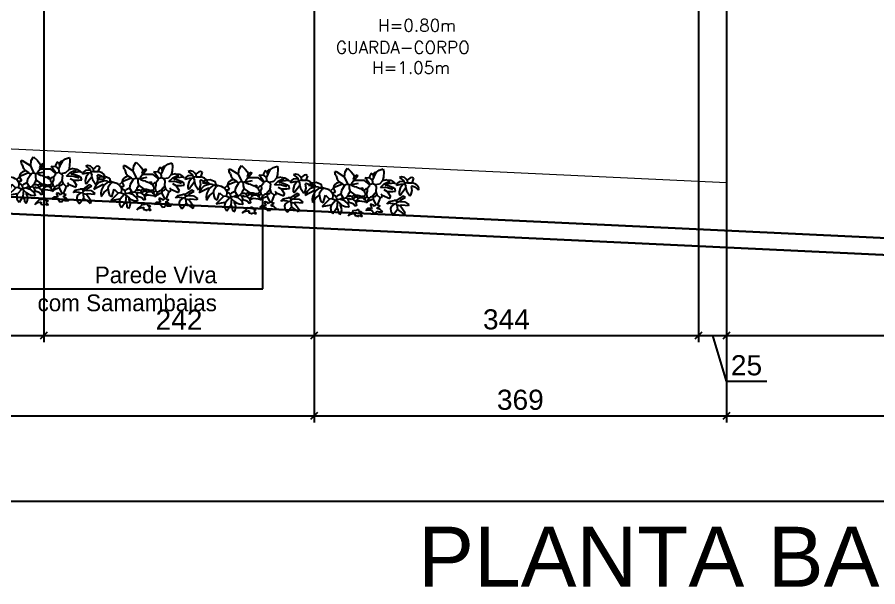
# Model space of a CAD drawing. Extents: x -165 to 197, y 154 to 653.
# Drawn here: x 125.63 to 133.33, y 470.36 to 475.46 of the extents above; entities that cross this region are included whole.
import ezdxf

# ---------------------------------------------------------------- set-up
doc = ezdxf.new("R2010")
doc.units = 0
doc.header["$MEASUREMENT"] = 0
doc.header["$PDMODE"] = 3
doc.header["$PDSIZE"] = 0.1
doc.layers.get('0').update_dxf_attribs({"linetype": 'CONTINUOUS'})
doc.layers.get('DEFPOINTS').update_dxf_attribs({"linetype": 'CONTINUOUS'})
doc.layers.add('AIT-ESQUADRIA 34', color=252, linetype='CONTINUOUS', lineweight=15)
doc.layers.add('AIT-PAREDE', color=4, linetype='CONTINUOUS', lineweight=30)
for name, color, linetype in [('AIT-VEGETAÇÃO 25', 92, 'CONTINUOUS'), ('COTA', 1, 'CONTINUOUS'), ('TEXTO', 190, 'CONTINUOUS'), ('TXT-LAYOUT', 192, 'CONTINUOUS')]:
    doc.layers.add(name, color=color, linetype=linetype)
doc.styles.add('ARIAL', font='ARIAL.TTF', dxfattribs={"height": 0.18})
doc.styles.add('PLANTA', font='stylu.ttf', dxfattribs={"height": 0.22})
doc.styles.add('SIMPLEX', font='simplex.shx')
doc.dimstyles.new('Copy of ISO-25', dxfattribs={"dimtxt": 0.18, "dimasz": 0.06, "dimexe": 0.06, "dimexo": 0.06, "dimgap": 0.05, "dimtad": 1, "dimdec": 0, "dimlfac": 100, "dimdsep": 46, "dimtxsty": 'ARIAL', "dimblk1": 'OBLIQUE', "dimblk2": 'OBLIQUE', "dimsah": 1, "dimcen": 2.5, "dimdle": 0.06, "dimclrd": 256, "dimclre": 256, "dimclrt": 256, "dimadec": 0, "dimazin": 0, "dimtfac": 1, "dimtdec": 0, "dimtmove": 1, "dimatfit": 3, "dimldrblk": 'OBLIQUE', "dimfxl": 0, "dimtolj": 1, "dimtzin": 0, "dimlwd": -1, "dimlwe": -1, "dimarcsym": 0})

# ---------------------------------------------------------------- blocks, each defined once
blk = doc.blocks.new('BUSCH1')
for p, q in [((-6.87, 7.43), (-6.56, 7.43)), ((-6.85, 7.18), (-6.87, 7.43)), ((-6.78, 6.73), (-6.85, 7.18)), ((-6.56, 6.36), (-6.78, 6.73)), ((-6.56, 7.43), (-4.64, 6.2)), ((-4.49, 6.13), (-4.38, 7.36)), ((-4.38, 7.36), (-3.78, 8.29)), ((-3.78, 8.29), (-2.83, 7.4)), ((-2.83, 7.4), (-2.4, 6.84)), ((-2.4, 6.84), (-2.1, 6.2)), ((-2.1, 6.2), (-1.41, 6.66)), ((-1.18, 6.43), (-2.1, 5.28)), ((-1.41, 6.66), (-1.18, 6.43)), ((2.05, 7.05), (1.66, 6.2)), ((2.51, 6.74), (2.05, 7.05)), ((2.51, 6.74), (3.12, 7.28)), ((2.51, 6.74), (2.58, 6.2)), ((2.74, 6.05), (3.42, 7.29)), ((3.12, 7.28), (3.43, 7.28)), ((3.42, 7.29), (4.09, 7.8)), ((4.09, 7.8), (5.08, 8.14)), ((5.08, 8.14), (5.19, 7.4)), ((5.19, 7.4), (5.11, 6.07)), ((-12.83, 4.56), (-13.44, 4.03)), ((-11.47, 4.74), (-12.83, 4.56)), ((-10.31, 4.25), (-11.47, 4.74)), ((-6.99, 4.11), (-6.32, 4.7)), ((-5.03, 4.36), (-6.79, 3.59)), ((-6.56, 6.36), (-6.33, 5.59)), ((-6.33, 5.59), (-5.79, 4.9)), ((-6.32, 4.7), (-5.79, 4.9)), ((-5.79, 4.9), (-5.03, 4.43)), ((-5.03, 4.43), (-5.03, 4.36)), ((-5.03, 4.36), (-4.49, 3.97)), ((-4.64, 6.2), (-4.49, 6.13)), ((-4.1, 5.22), (-4.49, 6.13)), ((-4.49, 3.97), (-4.17, 4.25)), ((-4.17, 4.25), (-3.64, 4.36)), ((-3.64, 4.36), (-4.1, 5.22)), ((-3.64, 4.36), (-3.33, 4.05)), ((-2.18, 5.28), (-2.8, 4.43)), ((-2.8, 4.43), (-2.72, 4.28)), ((-2.72, 4.28), (-2.8, 4.2)), ((-2.72, 4.28), (-1.03, 4.59)), ((-2.1, 6.2), (-2.34, 5.59)), ((-2.34, 5.59), (-2.18, 5.28)), ((-2.18, 5.28), (-2.1, 5.28)), ((-2.1, 5.28), (-2.03, 5.28)), ((0.46, 5.28), (-2.03, 5.28)), ((1.66, 4.28), (0.46, 5.28)), ((0.74, 5.82), (0.51, 5.9)), ((1.66, 5.9), (0.74, 5.82)), ((0.74, 5.82), (1.79, 4.24)), ((1.66, 6.2), (1.66, 5.9)), ((1.66, 5.9), (2.35, 5.36)), ((1.66, 4.2), (1.66, 4.28)), ((2.51, 4.43), (1.79, 4.24)), ((2.74, 6.05), (2.35, 5.36)), ((2.35, 5.36), (2.51, 4.43)), ((3.05, 4.13), (2.51, 4.43)), ((2.58, 6.2), (2.74, 6.05)), ((4.12, 4.36), (3.05, 4.13)), ((4.89, 5.13), (4.12, 4.36)), ((4.34, 3.53), (5.27, 4.45)), ((5.11, 6.07), (4.89, 5.13)), ((5.97, 5.43), (4.89, 5.13)), ((4.89, 5.13), (4.89, 5.2)), ((5.27, 4.45), (6.3, 4.92)), ((6.04, 4.36), (5.89, 4.13)), ((5.97, 5.43), (6.92, 5.29)), ((6.27, 4.43), (6.04, 4.36)), ((7.89, 4.59), (6.27, 4.43)), ((6.3, 4.92), (6.78, 4.87)), ((6.92, 5.29), (7.66, 4.85)), ((7.66, 4.85), (7.89, 4.59)), ((7.89, 4.59), (8.12, 4.51)), ((9.01, 4.93), (8.32, 4.39)), ((8.32, 4.39), (8.32, 4.01)), ((9.28, 4.26), (8.32, 4.01)), ((10.16, 5.01), (9.01, 4.93)), ((9.64, 6.15), (9.09, 6.01)), ((9.09, 6.01), (10.16, 5.16)), ((9.86, 4.24), (9.28, 4.26)), ((10.27, 6), (9.64, 6.15)), ((10.39, 4.32), (9.86, 4.24)), ((10.16, 5.16), (10.16, 5.01)), ((10.16, 5.01), (10.47, 4.55)), ((10.7, 5.55), (10.27, 6)), ((10.47, 4.55), (10.39, 4.32)), ((10.39, 4.32), (10.62, 3.78)), ((11.01, 4.7), (10.47, 4.55)), ((10.93, 5.24), (10.7, 5.55)), ((11.32, 5.55), (10.93, 5.24)), ((10.93, 5.24), (11.01, 4.7)), ((11.01, 4.7), (12.24, 4.7)), ((11.68, 5.92), (11.32, 5.55)), ((12.11, 5.96), (11.68, 5.92)), ((12.55, 5.78), (12.11, 5.96)), ((12.55, 5.78), (12.16, 4.85)), ((12.16, 4.85), (12.24, 4.7)), ((13.13, 4.37), (12.24, 4.7)), ((13.63, 3.96), (13.13, 4.37)), ((-11.95, 2.74), (-14.23, 1.55)), ((-13.71, 2.59), (-14.23, 1.55)), ((-13.73, 2.55), (-12.88, 3.32)), ((-13.42, 4.05), (-11.87, 4.05)), ((-12.88, 3.32), (-11.56, 3.74)), ((-11.79, 2.59), (-12.32, 1.49)), ((-11.79, 2.59), (-11.95, 2.74)), ((-11.87, 4.05), (-11.56, 3.74)), ((-10.71, 3.44), (-11.79, 2.59)), ((-11.56, 3.74), (-10.95, 3.67)), ((-10.95, 3.67), (-10.71, 3.44)), ((-10.71, 3.44), (-10.33, 3.44)), ((-10.68, 1.61), (-10.56, 2.38)), ((-10.56, 2.38), (-10.04, 3.14)), ((-10.18, 3.67), (-10.33, 3.44)), ((-10.02, 3.13), (-10.33, 3.44)), ((-10.31, 4.25), (-10.18, 3.67)), ((-9.68, 3.34), (-10.19, 3.69)), ((-9.63, 3.32), (-10.02, 3.13)), ((-8.75, 3.09), (-9.68, 3.34)), ((-8.33, 2.9), (-8.75, 3.09)), ((-7.95, 2.67), (-8.33, 2.9)), ((-7.26, 3.36), (-7.95, 2.67)), ((-7.95, 2.67), (-7.56, 2.21)), ((-6.95, 2.21), (-7.56, 2.21)), ((-7.56, 2.21), (-7.41, 1.74)), ((-7.26, 3.28), (-6.99, 4.11)), ((-7.26, 3.36), (-7.26, 3.28)), ((-7.26, 3.28), (-6.79, 2.44)), ((-6.79, 3.59), (-7.18, 3.44)), ((-6.79, 2.44), (-6.95, 2.21)), ((-5.26, 2.74), (-5.41, 1.9)), ((-4.49, 3.97), (-5.26, 2.74)), ((-3.18, 2.59), (-3.41, 2.05)), ((-3.18, 4.2), (-3.33, 4.05)), ((-3.33, 4.05), (-3.33, 3.28)), ((-3.33, 3.28), (-3.18, 2.74)), ((-2.8, 4.2), (-3.18, 4.2)), ((-3.18, 2.74), (-3.18, 2.59)), ((-3.18, 2.59), (-1.95, 1.74)), ((-2.58, 3.96), (-2.8, 4.2)), ((-2.05, 3.66), (-2.58, 3.96)), ((-1.49, 3.59), (-2.05, 3.66)), ((-1.49, 3.59), (-0.64, 3.28)), ((-0.64, 3.28), (-0.26, 3.44)), ((-0.64, 3.28), (-0.18, 2.97)), ((-0.26, 3.44), (0.05, 3.28)), ((-0.18, 2.97), (-0.03, 2.97)), ((0.05, 3.28), (-0.03, 2.97)), ((-0.03, 2.97), (0.28, 2.74)), ((0.74, 3.2), (0.28, 2.74)), ((0.28, 2.74), (0.43, 2.36)), ((0.43, 2.36), (0.66, 2.05)), ((1.12, 3.2), (0.74, 3.2)), ((1.13, 2.63), (0.89, 2.05)), ((1.51, 3.67), (1.12, 3.2)), ((1.12, 3.2), (1.13, 2.63)), ((1.59, 3.74), (1.51, 3.67)), ((1.66, 4.2), (1.59, 3.74)), ((3.05, 2.13), (2.74, 1.74)), ((3.05, 4.13), (3.43, 3.67)), ((3.28, 2.44), (3.05, 2.21)), ((3.05, 2.21), (3.05, 2.13)), ((3.28, 2.44), (3.43, 3.67)), ((3.28, 2.44), (3.28, 2.21)), ((3.28, 2.21), (3.51, 1.74)), ((6.13, 3.43), (4.34, 3.53)), ((6.12, 2.44), (5.28, 2.9)), ((5.89, 4.13), (5.43, 3.9)), ((5.89, 4.13), (6.51, 3.9)), ((6.12, 2.44), (6.2, 2.51)), ((6.12, 2.44), (6.81, 1.28)), ((7.44, 3.04), (6.13, 3.43)), ((6.2, 2.51), (7.43, 2.51)), ((6.51, 3.9), (7.51, 3.51)), ((7.43, 2.51), (8.12, 2.59)), ((7.51, 3.51), (7.97, 3.13)), ((8.12, 2.59), (7.97, 3.13)), ((9.21, 3.34), (9, 2.45)), ((9, 2.45), (9.01, 1.78)), ((9.86, 4.24), (9.21, 3.34)), ((10.62, 3.39), (9.47, 1.86)), ((10.62, 3.78), (10.55, 3.55)), ((10.55, 3.55), (10.62, 3.39)), ((10.62, 3.39), (10.77, 2.67)), ((10.77, 2.67), (11.62, 1.47)), ((11.93, 1.86), (12.18, 2.74)), ((12.16, 3.93), (12.01, 3.78)), ((12.18, 2.74), (12.01, 3.78)), ((12.16, 3.93), (12.99, 3.59)), ((12.99, 3.59), (13.7, 2.93)), ((13.93, 3.24), (13.63, 3.96)), ((13.7, 2.93), (13.93, 3.24)), ((-12.32, 1.49), (-12.49, 0.6)), ((-12.49, 0.6), (-12.43, -0.22)), ((-12.43, -0.22), (-11.7, 0.9)), ((-11.7, 0.9), (-10.68, 1.61)), ((-10.68, 1.61), (-10.63, 0.84)), ((-10.63, 0.84), (-10.35, 0.07)), ((-10.35, 0.07), (-9.84, -0.28)), ((-8.18, 0.67), (-10.03, -1.19)), ((-9.77, -0.26), (-9.18, 1.59)), ((-9.18, 1.59), (-8.33, 0.74)), ((-8.33, 0.74), (-8.18, 0.67)), ((-7.49, 0.74), (-8.18, 0.67)), ((-6.64, 0.36), (-7.72, -0.87)), ((-7.41, 1.74), (-7.49, 0.74)), ((-7.49, 0.74), (-6.64, 0.36)), ((-7.14, 1.7), (-7.41, 1.74)), ((-6.82, 1.48), (-7.14, 1.7)), ((-6.56, 1.13), (-6.82, 1.48)), ((-6.64, 0.36), (-6.49, 0.36)), ((-6.26, 1.44), (-6.56, 1.13)), ((-6.56, 1.13), (-6.41, 0.44)), ((-6.41, 0.44), (-6.49, 0.36)), ((-6.49, 0.36), (-6.26, 0.05)), ((-5.49, 0.67), (-6.41, 0.44)), ((-6.26, 0.05), (-6.41, -1.48)), ((-5.41, 1.9), (-6.26, 1.44)), ((-6.26, 0.05), (-5.49, -0.56)), ((-4.87, 0.98), (-5.49, 0.67)), ((-5.49, 0.67), (-4.95, 0.44)), ((-5.41, 1.9), (-4.87, 0.98)), ((-4.95, 0.44), (-4.8, 0.44)), ((-4.87, 0.98), (-4.64, 0.74)), ((-4.64, 0.74), (-4.8, 0.44)), ((-4.8, 0.44), (-3.87, -0.33)), ((-4.1, 0.98), (-4.64, 0.74)), ((-3.72, 1.44), (-4.1, 0.98)), ((-4.1, 0.98), (-3.72, 0.67)), ((-3.57, 1.82), (-3.72, 1.44)), ((-3.72, 1.44), (-3.03, 1.44)), ((-3.49, 0.82), (-3.72, 0.67)), ((-3.72, 0.67), (-3.41, -0.18)), ((-3.41, 2.05), (-3.57, 1.82)), ((-2.87, 0.59), (-3.49, 0.82)), ((-3.03, 1.44), (-2.64, 1.28)), ((-2.49, 0.74), (-2.87, 0.59)), ((-2.03, 1.67), (-2.64, 1.28)), ((-2.64, 1.28), (-2.57, 0.9)), ((-2.57, 0.9), (-2.49, 0.74)), ((-1.87, 1.13), (-2.49, 0.74)), ((-2.49, 0.74), (-2.49, 0.67)), ((-2.49, 0.67), (-1.8, 0.05)), ((-1.95, 1.74), (-2.03, 1.67)), ((-2.03, 1.67), (-1.95, 1.28)), ((-1.95, 1.74), (-1.49, 1.59)), ((-1.95, 1.28), (-1.87, 1.13)), ((-1.8, 1.05), (-1.87, 1.13)), ((-1.34, 1.36), (-1.8, 1.05)), ((-1.11, 0.74), (-1.8, 0.05)), ((-1.8, 0.05), (-1.72, -0.18)), ((-1.07, 0.1), (-1.73, -0.16)), ((-1.49, 1.59), (-1.34, 1.36)), ((-1.49, 1.59), (-1.18, 1.59)), ((-1.18, 1.59), (-1.34, 1.36)), ((-1.34, 1.36), (-1.34, 1.28)), ((-1.34, 1.28), (-1.11, 0.74)), ((-1.18, 1.59), (-0.87, 1.51)), ((-0.57, 1.05), (-1.11, 0.74)), ((-0.72, 0.13), (-1.07, 0.1)), ((-0.87, 1.51), (-0.11, 1.28)), ((-0.87, 1.51), (-0.57, 1.05)), ((0.82, -0.1), (-0.72, 0.13)), ((-0.57, 1.05), (-0.18, 1.05)), ((-0.11, 1.28), (-0.18, 1.05)), ((-0.18, 1.05), (0.28, 0.74)), ((0.36, 1.36), (-0.11, 1.28)), ((0.28, 0.74), (0.51, 0.67)), ((0.59, 1.59), (0.36, 1.36)), ((0.36, 1.36), (0.66, 0.9)), ((0.66, 0.9), (0.51, 0.67)), ((0.51, 0.67), (0.82, -0.1)), ((0.66, 2.05), (0.59, 1.59)), ((0.66, 2.05), (0.89, 2.05)), ((0.97, 1.21), (0.66, 0.9)), ((0.89, 2.05), (0.97, 1.21)), ((0.97, 1.21), (1.43, 0.9)), ((1.43, 0.82), (0.97, -0.18)), ((0.97, -0.18), (1.59, 0.34)), ((1.89, 1.13), (1.43, 0.82)), ((1.43, 0.9), (1.43, 0.82)), ((1.59, 0.34), (2.16, 0.59)), ((2.43, 1.28), (1.89, 1.13)), ((2.16, 0.59), (2.58, 0.67)), ((2.58, 1.67), (2.43, 1.28)), ((2.43, 1.28), (2.58, 1.21)), ((2.58, 1.74), (2.58, 1.67)), ((2.74, 1.74), (2.58, 1.67)), ((2.89, 1.21), (2.58, 1.21)), ((2.58, 1.21), (2.58, 0.67)), ((2.58, 0.67), (3.2, -0.79)), ((3.12, 1.36), (2.89, 1.21)), ((3.51, 1.74), (3.12, 1.36)), ((3.51, 1.74), (4.28, 0.98)), ((3.88, -0.24), (4.22, 0.53)), ((4.22, 0.53), (4.28, 0.98)), ((4.58, 0.98), (4.28, 0.98)), ((4.81, 1.59), (4.58, 1.9)), ((4.81, 1.59), (4.58, 0.98)), ((4.81, 1.59), (6.66, 0.82)), ((5.96, -0.48), (6.53, 0.08)), ((6.53, 0.08), (7.74, 0.28)), ((6.66, 0.82), (6.81, 1.28)), ((8.27, 0.28), (7.74, 0.28)), ((8.27, 0.36), (8.35, 0.36)), ((8.27, 0.36), (8.27, 0.28)), ((8.35, 0.36), (8.27, 0.28)), ((8.27, 0.28), (8.27, 0.21)), ((8.27, 0.21), (8.5, -0.18)), ((8.35, 0.36), (8.43, 0.36)), ((9.97, 1.44), (8.43, 0.36)), ((9.12, 0.05), (8.5, -0.18)), ((9.01, 1.78), (9.16, 1.62)), ((9.16, 1.62), (9.09, 1.55)), ((9.27, 0.28), (9.12, 0.05)), ((9.12, 0.05), (10.43, -0.02)), ((9.47, 1.86), (9.16, 1.62)), ((10.5, 1.05), (9.27, 0.28)), ((9.97, 1.44), (10.5, 1.05)), ((11.62, 1.47), (11.93, 1.86)), ((-10.03, -1.19), (-7.79, -0.79)), ((-7.89, -1.61), (-7.72, -0.87)), ((-7.73, -2.46), (-7.89, -1.61)), ((-7.79, -0.79), (-7.72, -0.87)), ((-6.49, -1.64), (-7.36, -3)), ((-6.41, -1.48), (-6.49, -1.64)), ((-6.41, -1.48), (-6.18, -1.89)), ((-6.18, -1.89), (-6.05, -2.39)), ((-5.49, -0.56), (-5.49, -0.64)), ((-5.49, -0.56), (-5.13, -0.82)), ((-5.49, -0.95), (-5.49, -0.64)), ((-5.29, -1.32), (-5.49, -0.95)), ((-5.32, -2.69), (-5.19, -1.92)), ((-5.19, -1.92), (-5.29, -1.32)), ((-5.13, -0.82), (-4.33, -1.14)), ((-4.33, -1.14), (-3.49, -1.25)), ((-3.87, -0.33), (-3.72, -0.33)), ((-3.41, -0.18), (-3.72, -0.33)), ((-3.72, -0.33), (-3.57, -0.72)), ((-3.57, -0.72), (-3.41, -1.02)), ((-3.57, -1.25), (-3.49, -1.25)), ((-3.41, -1.02), (-3.49, -1.25)), ((-3.49, -1.25), (-3.41, -1.41)), ((-2.63, -0.41), (-3.41, -0.18)), ((-2.32, -0.62), (-2.63, -0.41)), ((-2.41, -2.25), (-2.26, -2.1)), ((-1.95, -1.02), (-2.32, -0.62)), ((-2.26, -2.1), (-1.88, -2.2)), ((-1.72, -1.1), (-1.95, -1.02)), ((-1.88, -2.2), (-1.58, -2.1)), ((-1.72, -0.18), (-1.57, -0.95)), ((-1.57, -0.95), (-1.72, -1.1)), ((-1.58, -2.1), (-1.41, -1.95)), ((-1.41, -1.95), (-1.03, -1.95)), ((-1.03, -1.95), (-1.03, -2.33)), ((1.2, -1.64), (0.74, -2.02)), ((0.74, -2.02), (0.82, -2.18)), ((0.82, -0.1), (0.97, -0.18)), ((2.12, -2.1), (0.82, -2.18)), ((2.12, -1.64), (1.2, -1.64)), ((2.18, -0.68), (1.82, -0.72)), ((1.82, -0.72), (2.2, -1.48)), ((2.2, -1.48), (2.12, -1.64)), ((2.74, -2.87), (2.12, -2.1)), ((2.54, -0.83), (2.18, -0.68)), ((2.82, -1.18), (2.54, -0.83)), ((3.2, -0.79), (2.82, -1.18)), ((3.58, -0.72), (3.2, -0.79)), ((3.51, -1.48), (3.86, -1.35)), ((3.81, -1.72), (3.51, -1.48)), ((3.58, -0.72), (3.88, -0.24)), ((3.58, -0.72), (4.28, -1.02)), ((3.96, -1.74), (3.81, -1.72)), ((3.86, -1.35), (4.13, -1.2)), ((4.27, -1.91), (3.96, -1.74)), ((4.13, -1.2), (4.28, -1.02)), ((4.63, -2.22), (4.27, -1.91)), ((6.81, -0.33), (5.96, -0.48)), ((6.81, -0.33), (7.58, -0.41)), ((7.04, -1.18), (6.88, -1.7)), ((6.88, -1.7), (6.92, -2.37)), ((7.74, -0.64), (7.04, -1.18)), ((7.58, -0.41), (7.74, -0.64)), ((8.58, -1.95), (7.66, -3.18)), ((8.27, -0.56), (7.74, -0.64)), ((8.5, -0.18), (8.27, -0.56)), ((8.27, -0.56), (8.43, -0.79)), ((8.43, -0.79), (9.27, -0.95)), ((8.43, -0.79), (8.58, -1.95)), ((8.58, -1.95), (9.81, -2.79)), ((9.66, -0.87), (9.27, -0.95)), ((9.27, -0.95), (10.43, -2.56)), ((11.2, -1.02), (9.66, -0.87)), ((10.43, -0.02), (11.35, -0.72)), ((11.35, -0.72), (11.2, -1.02)), ((-7.36, -3), (-7.73, -2.46)), ((-6.05, -2.39), (-6.03, -2.72)), ((-5.64, -3.18), (-6.03, -2.72)), ((-5.64, -3.18), (-5.32, -2.69)), ((-3.26, -3.18), (-3.57, -3.56)), ((-2.72, -2.64), (-3.26, -3.1)), ((-3.26, -3.18), (-2.8, -3)), ((-3.26, -3.1), (-3.26, -3.18)), ((-2.8, -3), (-2.24, -2.91)), ((-2.49, -2.41), (-2.72, -2.64)), ((-2.41, -2.25), (-2.49, -2.33)), ((-2.49, -2.33), (-2.49, -2.41)), ((-2.24, -2.91), (-1.87, -2.87)), ((-1.87, -2.87), (-1.95, -3.33)), ((-1.95, -3.33), (-1.95, -3.41)), ((-1.95, -3.41), (-1.41, -3.48)), ((-1.41, -3.48), (-1.26, -3.71)), ((-1.26, -3.71), (-1.11, -3.49)), ((-1.11, -3.49), (-0.85, -3.41)), ((-1.03, -2.33), (-0.41, -2.41)), ((-0.85, -3.41), (-0.53, -3.46)), ((-0.26, -2.64), (-0.72, -2.87)), ((-0.72, -2.87), (-0.18, -3.48)), ((-0.53, -3.46), (-0.34, -3.71)), ((-0.41, -2.41), (-0.26, -2.64)), ((-0.18, -3.48), (-0.34, -3.71)), ((-0.11, -2.72), (-0.26, -2.64)), ((3.35, -2.79), (2.74, -2.87)), ((3.35, -2.56), (3.58, -2.33)), ((3.35, -2.79), (3.35, -2.56)), ((3.58, -2.33), (4.01, -2.47)), ((4.01, -2.47), (4.46, -2.51)), ((4.46, -2.51), (4.81, -2.48)), ((4.81, -2.48), (4.63, -2.22)), ((4.81, -2.48), (4.89, -2.56)), ((6.92, -2.37), (7.27, -2.79)), ((7.27, -2.79), (7.43, -3.25)), ((7.66, -3.18), (7.43, -3.25)), ((9.81, -2.79), (10.2, -3.18)), ((10.43, -2.56), (10.2, -3.18))]:
    blk.add_line(p, q)
for centre, start, end in [((0.46, 5.28), 49.844, 89.647), ((-10.31, 4.25), 12.8043, 67.5333)]:
    blk.add_arc(centre, 0.00000961, start, end)
blk = doc.blocks.new('_OBLIQUE')
at = {"color": 0, "linetype": 'ByBlock'}
blk.add_line((-0.5, -0.5), (0.5, 0.5), dxfattribs=at)
blk = doc.blocks.new('*D291')
at = {"layer": 'COTA'}
for p, q in [((124.5974, 475.7157), (124.5974, 472.5522)), ((125.8674, 475.7157), (125.8674, 472.5522)), ((124.5374, 472.6122), (125.9274, 472.6122))]:
    blk.add_line(p, q, dxfattribs=at)
at = {"layer": 'DEFPOINTS', "color": 0}
for p in [(124.5974, 475.7757), (125.8674, 475.7757), (125.8674, 472.6122)]:
    blk.add_point(p, dxfattribs=at)
at = {"layer": 'COTA', "xscale": 0.06, "yscale": 0.06, "zscale": 0.06, "rotation": 180}
blk.add_blockref('_OBLIQUE', (124.5974, 472.6122), dxfattribs=at)
at = {"layer": 'COTA', "xscale": 0.06, "yscale": 0.06, "zscale": 0.06}
blk.add_blockref('_OBLIQUE', (125.8674, 472.6122), dxfattribs=at)
at = {"layer": 'COTA', "insert": (125.2324, 472.7525), "char_height": 0.18, "attachment_point": 5, "style": 'ARIAL'}
blk.add_mtext('\\A1;127', dxfattribs=at)
blk = doc.blocks.new('*D292')
at = {"layer": 'COTA'}
for p, q in [((125.8674, 475.7157), (125.8674, 472.5522)), ((128.2874, 475.7157), (128.2874, 472.5522)), ((125.8074, 472.6122), (128.3474, 472.6122))]:
    blk.add_line(p, q, dxfattribs=at)
at = {"layer": 'DEFPOINTS', "color": 0}
for p in [(125.8674, 475.7757), (128.2874, 475.7757), (128.2874, 472.6122)]:
    blk.add_point(p, dxfattribs=at)
at = {"layer": 'COTA', "xscale": 0.06, "yscale": 0.06, "zscale": 0.06, "rotation": 180}
blk.add_blockref('_OBLIQUE', (125.8674, 472.6122), dxfattribs=at)
at = {"layer": 'COTA', "xscale": 0.06, "yscale": 0.06, "zscale": 0.06}
blk.add_blockref('_OBLIQUE', (128.2874, 472.6122), dxfattribs=at)
at = {"layer": 'COTA', "insert": (127.0774, 472.7525), "char_height": 0.18, "attachment_point": 5, "style": 'ARIAL'}
blk.add_mtext('\\A1;242', dxfattribs=at)
blk = doc.blocks.new('*D293')
at = {"layer": 'COTA'}
for p, q in [((131.7274, 475.9657), (131.7274, 472.5522)), ((128.2874, 475.7157), (128.2874, 472.5522)), ((128.2274, 472.6122), (131.7874, 472.6122))]:
    blk.add_line(p, q, dxfattribs=at)
at = {"layer": 'DEFPOINTS', "color": 0}
for p in [(131.7274, 476.0257), (128.2874, 475.7757), (131.7274, 472.6122)]:
    blk.add_point(p, dxfattribs=at)
at = {"layer": 'COTA', "xscale": 0.06, "yscale": 0.06, "zscale": 0.06, "rotation": 180}
blk.add_blockref('_OBLIQUE', (128.2874, 472.6122), dxfattribs=at)
at = {"layer": 'COTA', "xscale": 0.06, "yscale": 0.06, "zscale": 0.06}
blk.add_blockref('_OBLIQUE', (131.7274, 472.6122), dxfattribs=at)
at = {"layer": 'COTA', "insert": (130.0074, 472.7541), "char_height": 0.18, "attachment_point": 5, "style": 'ARIAL'}
blk.add_mtext('\\A1;344', dxfattribs=at)
blk = doc.blocks.new('*D294')
at = {"layer": 'COTA'}
for p, q in [((131.7274, 475.9657), (131.7274, 472.5522)), ((131.9774, 475.7157), (131.9774, 472.5522)), ((131.6674, 472.6122), (132.0374, 472.6122)), ((131.8524, 472.6122), (131.9756, 472.2014)), ((131.9756, 472.2014), (132.3378, 472.2014))]:
    blk.add_line(p, q, dxfattribs=at)
at = {"layer": 'DEFPOINTS', "color": 0}
for p in [(131.7274, 476.0257), (131.9774, 475.7757), (131.9774, 472.6122)]:
    blk.add_point(p, dxfattribs=at)
at = {"layer": 'COTA', "xscale": 0.06, "yscale": 0.06, "zscale": 0.06, "rotation": 180}
blk.add_blockref('_OBLIQUE', (131.7274, 472.6122), dxfattribs=at)
at = {"layer": 'COTA', "xscale": 0.06, "yscale": 0.06, "zscale": 0.06}
blk.add_blockref('_OBLIQUE', (131.9774, 472.6122), dxfattribs=at)
at = {"layer": 'COTA', "insert": (132.1567, 472.3433), "char_height": 0.18, "attachment_point": 5, "style": 'ARIAL'}
blk.add_mtext('\\A1;25', dxfattribs=at)
blk = doc.blocks.new('*D298')
at = {"layer": 'COTA'}
for p, q in [((113.5075, 472.5522), (113.5075, 471.8328)), ((128.2874, 472.5522), (128.2874, 471.8328)), ((113.4475, 471.8928), (128.3474, 471.8928))]:
    blk.add_line(p, q, dxfattribs=at)
at = {"layer": 'DEFPOINTS', "color": 0}
for p in [(113.5075, 472.6122), (128.2874, 472.6122), (128.2874, 471.8928)]:
    blk.add_point(p, dxfattribs=at)
at = {"layer": 'COTA', "xscale": 0.06, "yscale": 0.06, "zscale": 0.06, "rotation": 180}
blk.add_blockref('_OBLIQUE', (113.5075, 471.8928), dxfattribs=at)
at = {"layer": 'COTA', "xscale": 0.06, "yscale": 0.06, "zscale": 0.06}
blk.add_blockref('_OBLIQUE', (128.2874, 471.8928), dxfattribs=at)
at = {"layer": 'COTA', "insert": (120.8974, 472.0347), "char_height": 0.18, "attachment_point": 5, "style": 'ARIAL'}
blk.add_mtext('\\A1;1478', dxfattribs=at)
blk = doc.blocks.new('*D299')
at = {"layer": 'COTA'}
for p, q in [((128.2874, 472.5522), (128.2874, 471.8328)), ((131.9774, 472.5522), (131.9774, 471.8328)), ((128.2274, 471.8928), (132.0374, 471.8928))]:
    blk.add_line(p, q, dxfattribs=at)
at = {"layer": 'DEFPOINTS', "color": 0}
for p in [(128.2874, 472.6122), (131.9774, 472.6122), (131.9774, 471.8928)]:
    blk.add_point(p, dxfattribs=at)
at = {"layer": 'COTA', "xscale": 0.06, "yscale": 0.06, "zscale": 0.06, "rotation": 180}
blk.add_blockref('_OBLIQUE', (128.2874, 471.8928), dxfattribs=at)
at = {"layer": 'COTA', "xscale": 0.06, "yscale": 0.06, "zscale": 0.06}
blk.add_blockref('_OBLIQUE', (131.9774, 471.8928), dxfattribs=at)
at = {"layer": 'COTA', "insert": (130.1324, 472.0347), "char_height": 0.18, "attachment_point": 5, "style": 'ARIAL'}
blk.add_mtext('\\A1;369', dxfattribs=at)
blk = doc.blocks.new('*D300')
at = {"layer": 'COTA'}
for p, q in [((96.3235, 471.8328), (96.3235, 471.0698)), ((135.9735, 471.8328), (135.9735, 471.0698)), ((96.2635, 471.1298), (136.0335, 471.1298))]:
    blk.add_line(p, q, dxfattribs=at)
at = {"layer": 'DEFPOINTS', "color": 0}
for p in [(96.3235, 471.8928), (135.9735, 471.8928), (135.9735, 471.1298)]:
    blk.add_point(p, dxfattribs=at)
at = {"layer": 'COTA', "xscale": 0.06, "yscale": 0.06, "zscale": 0.06, "rotation": 180}
blk.add_blockref('_OBLIQUE', (96.3235, 471.1298), dxfattribs=at)
at = {"layer": 'COTA', "xscale": 0.06, "yscale": 0.06, "zscale": 0.06}
blk.add_blockref('_OBLIQUE', (135.9735, 471.1298), dxfattribs=at)
at = {"layer": 'COTA', "insert": (116.1485, 471.2718), "char_height": 0.18, "attachment_point": 5, "style": 'ARIAL'}
blk.add_mtext('\\A1;3965', dxfattribs=at)
blk = doc.blocks.new('*D315')
at = {"layer": 'COTA'}
for p, q in [((131.9774, 475.7157), (131.9774, 472.5522)), ((135.8234, 475.7158), (135.8234, 472.5522)), ((131.9174, 472.6122), (135.8834, 472.6122))]:
    blk.add_line(p, q, dxfattribs=at)
at = {"layer": 'DEFPOINTS', "color": 0}
for p in [(131.9774, 475.7757), (135.8234, 475.7758), (135.8234, 472.6122)]:
    blk.add_point(p, dxfattribs=at)
at = {"layer": 'COTA', "xscale": 0.06, "yscale": 0.06, "zscale": 0.06, "rotation": 180}
blk.add_blockref('_OBLIQUE', (131.9774, 472.6122), dxfattribs=at)
at = {"layer": 'COTA', "xscale": 0.06, "yscale": 0.06, "zscale": 0.06}
blk.add_blockref('_OBLIQUE', (135.8234, 472.6122), dxfattribs=at)
at = {"layer": 'COTA', "insert": (133.9004, 472.7541), "char_height": 0.18, "attachment_point": 5, "style": 'ARIAL'}
blk.add_mtext('\\A1;385', dxfattribs=at)
blk = doc.blocks.new('*D317')
at = {"layer": 'COTA'}
for p, q in [((135.9735, 472.5522), (135.9735, 471.8328)), ((131.9174, 471.8928), (136.0335, 471.8928))]:
    blk.add_line(p, q, dxfattribs=at)
at = {"layer": 'DEFPOINTS', "color": 0}
for p in [(135.9735, 472.6122), (131.9774, 471.8928), (135.9735, 471.8928)]:
    blk.add_point(p, dxfattribs=at)
at = {"layer": 'COTA', "xscale": 0.06, "yscale": 0.06, "zscale": 0.06, "rotation": 180}
blk.add_blockref('_OBLIQUE', (131.9774, 471.8928), dxfattribs=at)
at = {"layer": 'COTA', "xscale": 0.06, "yscale": 0.06, "zscale": 0.06}
blk.add_blockref('_OBLIQUE', (135.9735, 471.8928), dxfattribs=at)
at = {"layer": 'COTA', "insert": (133.9754, 472.0347), "char_height": 0.18, "attachment_point": 5, "style": 'ARIAL'}
blk.add_mtext('\\A1;400', dxfattribs=at)

msp = doc.modelspace()

# ---------------------------------------------------------------- linework, layer by layer
at = {"layer": 'AIT-ESQUADRIA 34', "color": 9}
for p, q in [((122.7274, 474.4145), (131.9774, 473.9792)), ((131.9774, 473.9792), (131.9774, 473.5487))]:
    msp.add_line(p, q, dxfattribs=at)
at = {"layer": 'AIT-PAREDE'}
for points in [[(135.9735, 488.5414), (135.9735, 473.2105), (96.3235, 475.0764), (96.3235, 475.2337)], [(135.9735, 488.5414), (135.9735, 473.2105), (96.3235, 475.0764), (96.3235, 475.2337)], [(96.3235, 486.7598), (135.8235, 488.3851), (135.8235, 473.3677), (119.6735, 474.1306)]]:
    msp.add_lwpolyline(points, dxfattribs=at)
at = {"layer": 'TXT-LAYOUT'}
for p, q in [((127.8269, 473.0294), (127.8269, 473.8488)), ((125.5377, 473.0294), (127.8269, 473.0294))]:
    msp.add_line(p, q, dxfattribs=at)

# ---------------------------------------------------------------- block references
at = {"layer": 'AIT-VEGETAÇÃO 25', "xscale": 0.0362499999999955, "yscale": 0.0362499999999955, "zscale": 0.0362500000001092}
for p in [(125.9124, 473.9088), (126.8303, 473.8617), (127.7733, 473.8314), (128.7219, 473.808)]:
    msp.add_blockref('BUSCH1', p, dxfattribs=at)

# ---------------------------------------------------------------- texts
at = {"layer": 'TEXTO', "style": 'SIMPLEX'}
for s, p in [('H=0.80m', (128.8586, 475.3307, -1646.9354)), ('GUARDA-CORPO', (128.4827, 475.1335, -1646.9354)), ('H=1.05m', (128.8056, 474.953, -1646.9354))]:
    msp.add_text(s, height=0.11, dxfattribs=at).set_placement(p)
at = {"layer": 'TEXTO', "insert": (129.2168, 470.6311, 1646.9354), "char_height": 0.5375, "width": 20.812842, "attachment_point": 4, "style": 'PLANTA'}
msp.add_mtext('{\\fSwis721 Ex BT|b0|i0|c0|p34;PLANTA BAIXA}', dxfattribs=at)
at = {"layer": 'TXT-LAYOUT', "insert": (127.4165, 473.027), "char_height": 0.15, "attachment_point": 6, "style": 'PLANTA'}
msp.add_mtext('{\\fCentury Gothic|b0|i0|c0|p34;Parede Viva\\Pcom Samambaias}', dxfattribs=at)

# ---------------------------------------------------------------- dimensions: what is measured, and where the dimension line sits
at = {"layer": 'COTA'}
for base, p1, p2, picture, middle in [((131.7274, 472.6122), (128.2874, 475.7757), (131.7274, 476.0257), '*D293', (130.0074, 472.7541)), ((131.9774, 472.6122), (131.7274, 476.0257), (131.9774, 475.7757), '*D294', (132.0256, 472.3433)), ((125.8674, 472.6122), (124.5974, 475.7757), (125.8674, 475.7757), '*D291', (125.2324, 472.7525)), ((128.2874, 472.6122), (125.8674, 475.7757), (128.2874, 475.7757), '*D292', (127.0774, 472.7525)), ((135.8234, 472.6122), (131.9774, 475.7757), (135.8234, 475.7758), '*D315', (133.9004, 472.7541)), ((128.2874, 471.8928), (113.5075, 472.6122), (128.2874, 472.6122), '*D298', (120.8974, 472.0347)), ((131.9774, 471.8928), (128.2874, 472.6122), (131.9774, 472.6122), '*D299', (130.1324, 472.0347)), ((135.9735, 471.8928), (131.9774, 471.8928), (135.9735, 472.6122), '*D317', (133.9754, 472.0347)), ((135.9735, 471.1298), (96.3235, 471.8928), (135.9735, 471.8928), '*D300', (116.1485, 471.2718))]:
    dim = msp.add_linear_dim(base=base, p1=p1, p2=p2, dimstyle='Copy of ISO-25', dxfattribs=at)
    dim.commit()
    dim.dimension.update_dxf_attribs({"geometry": picture, "text_midpoint": middle})

doc.saveas('drawing.dxf')
